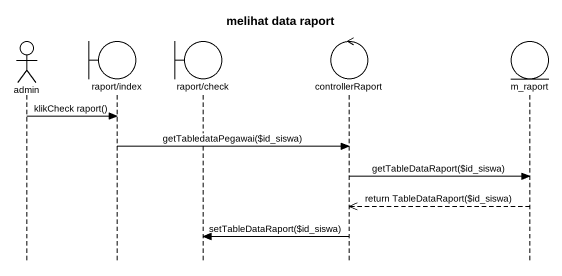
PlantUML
@startuml
title melihat data raport
hide footbox
actor admin
boundary "raport/index" as raport_index
boundary "raport/check" as raport_check
control controllerRaport
entity m_raport

admin -> raport_index : klikCheck raport()
raport_index -> controllerRaport : getTabledataPegawai(~$id_siswa)
controllerRaport -> m_raport : getTableDataRaport(~$id_siswa)
m_raport -->> controllerRaport : return TableDataRaport(~$id_siswa)
controllerRaport -> raport_check : setTableDataRaport(~$id_siswa)
@enduml
